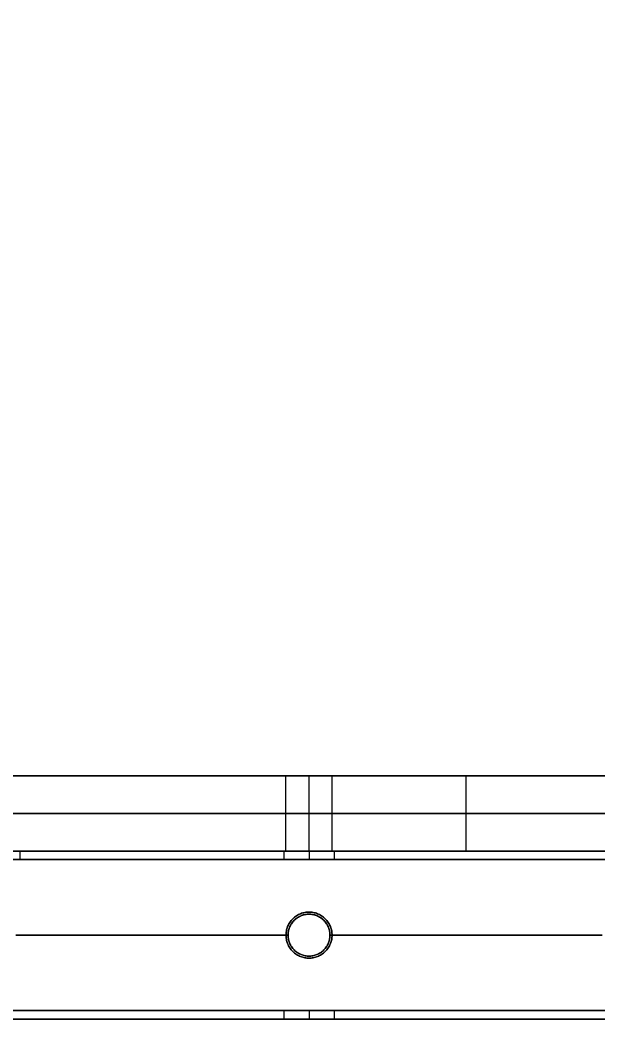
# Model space of a CAD drawing. Header units: millimetres. Extents: x -6529 to 809, y -8611 to 207.
# Drawn here: x -105.5 to 32.5, y -8611 to -8372.8 of the extents above; entities that cross this region are included whole.
import ezdxf

# ---------------------------------------------------------------- set-up
doc = ezdxf.new("R2010")
doc.units = ezdxf.units.MM
doc.header["$MEASUREMENT"] = 0
doc.layers.add('platen', color=7, linetype='Continuous', true_color=0x007f00)
doc.layers.add('staal', color=5, linetype='Continuous', true_color=0x0000ff)

# ---------------------------------------------------------------- blocks, each defined once
blk = doc.blocks.new('plaat base')
at = {"layer": 'platen'}
for p, q in [((58, -600), (1258, -600)), ((58, -600, 18), (1258, -600, 18)), ((845.5, -1232.5), (845.5, -1232.5, 18)), ((840, -1238), (840, -1238, 18)), ((851, -1238), (851, -1238, 18)), ((845.5, -1243.5), (845.5, -1243.5, 18))]:
    blk.add_line(p, q, dxfattribs=at)
for points in [[(958, 0), (808, 0), (658, 0)], [(958, 0, 18), (808, 0, 18), (658, 0, 18)], [(958, 0, 9), (808, 0, 9), (658, 0, 9)], [(808, 0), (808, 0, 9), (808, 0, 18)], [(358, -1200), (508, -1200), (658, -1200)], [(358, -1200, 18), (508, -1200, 18), (658, -1200, 18)], [(358, -1200, 9), (508, -1200, 9), (658, -1200, 9)], [(508, -1200), (508, -1200, 9), (508, -1200, 18)], [(658, -1258), (808, -1258), (958, -1258)], [(658, -1258, 18), (808, -1258, 18), (958, -1258, 18)], [(658, -1258, 9), (808, -1258, 9), (958, -1258, 9)], [(808, -1258), (808, -1258, 9), (808, -1258, 18)]]:
    blk.add_open_spline(points, degree=2, dxfattribs=at)
for points in [[(845.5, -1243.5), (840, -1243.5), (840, -1238), (840, -1232.5), (845.5, -1232.5), (851, -1232.5), (851, -1238), (851, -1243.5), (845.5, -1243.5)], [(845.5, -1243.5, 18), (840, -1243.5, 18), (840, -1238, 18), (840, -1232.5, 18), (845.5, -1232.5, 18), (851, -1232.5, 18), (851, -1238, 18), (851, -1243.5, 18), (845.5, -1243.5, 18)]]:
    blk.add_rational_spline(points, [1, 0.707106781187, 1, 0.707106781187, 1, 0.707106781187, 1, 0.707106781187, 1], degree=2, knots=[-31.415927, -31.415927, -31.415927, -23.561945, -23.561945, -15.707963, -15.707963, -7.853982, -7.853982, 0, 0, 0], dxfattribs=at)
blk = doc.blocks.new('plaat laag')
at = {"layer": 'platen'}
for p, q in [((-1.54, -465, -38), (16.46, -465.06, -38)), ((-1.56, -470.5, -43.5), (16.44, -470.56, -43.5)), ((-1.56, -470.5, -32.5), (16.44, -470.56, -32.5)), ((-1.57, -476, -38), (16.43, -476.06, -38))]:
    blk.add_line(p, q, dxfattribs=at)
for points in [[(-0.19, -58, 300), (-2.18, -658, 300), (-4.16, -1257.99, 300)], [(17.81, -58.06, 300), (15.82, -658.06, 300), (13.84, -1258.05, 300)], [(-1.18, -358, 600), (-1.68, -508, 600), (-2.18, -658, 600)], [(-2.18, -658, -58), (-1.68, -508, -58), (-1.18, -358, -58)], [(7.82, -358.03, 600), (7.32, -508.03, 600), (6.82, -658.03, 600)], [(6.82, -658.03, -58), (7.32, -508.03, -58), (7.82, -358.03, -58)], [(16.82, -358.06, 600), (16.32, -508.06, 600), (15.82, -658.06, 600)], [(15.82, -658.06, -58), (16.32, -508.06, -58), (16.82, -358.06, -58)], [(-1.68, -508, 600), (7.32, -508.03, 600), (16.32, -508.06, 600)], [(-1.68, -508, -58), (7.32, -508.03, -58), (16.32, -508.06, -58)]]:
    blk.add_open_spline(points, degree=2, dxfattribs=at)
for points in [[(-1.56, -470.5, -43.5), (-1.57, -476, -43.5), (-1.57, -476, -38), (-1.57, -476, -32.5), (-1.56, -470.5, -32.5), (-1.54, -465, -32.5), (-1.54, -465, -38), (-1.54, -465, -43.5), (-1.56, -470.5, -43.5)], [(16.44, -470.56, -43.5), (16.43, -476.06, -43.5), (16.43, -476.06, -38), (16.43, -476.06, -32.5), (16.44, -470.56, -32.5), (16.46, -465.06, -32.5), (16.46, -465.06, -38), (16.46, -465.06, -43.5), (16.44, -470.56, -43.5)]]:
    blk.add_rational_spline(points, [1, 0.707106781187, 1, 0.707106781187, 1, 0.707106781187, 1, 0.707106781187, 1], degree=2, knots=[-31.415927, -31.415927, -31.415927, -23.561945, -23.561945, -15.707963, -15.707963, -7.853982, -7.853982, 0, 0, 0], dxfattribs=at)
blk = doc.blocks.new('top plaat')
at = {"layer": 'platen'}
for p, q in [((470.5, -1250.5), (470.5, -1250.5, 18)), ((465, -1256), (465, -1256, 18)), ((476, -1256), (476, -1256, 18)), ((470.5, -1261.5), (470.5, -1261.5, 18))]:
    blk.add_line(p, q, dxfattribs=at)
for points, knots in [([(470.5, -1261.5), (465, -1261.5), (465, -1256), (465, -1250.5), (470.5, -1250.5), (476, -1250.5), (476, -1256), (476, -1261.5), (470.5, -1261.5)], [-31.415927, -31.415927, -31.415927, -23.561945, -23.561945, -15.707963, -15.707963, -7.853982, -7.853982, 0, 0, 0]), ([(470.5, -1261.5, 18), (465, -1261.5, 18), (465, -1256, 18), (465, -1250.5, 18), (470.5, -1250.5, 18), (476, -1250.5, 18), (476, -1256, 18), (476, -1261.5, 18), (470.5, -1261.5, 18)], [-31.415927, -31.415927, -31.415927, -23.561945, -23.561945, -15.707963, -15.707963, -7.853982, -7.853982, 0, 0, 0]), ([(470.5, -1261.5, 9), (476, -1261.5, 9), (476, -1256, 9), (476, -1250.5, 9), (470.5, -1250.5, 9), (465, -1250.5, 9), (465, -1256, 9), (465, -1261.5, 9), (470.5, -1261.5, 9)], [0, 0, 0, 7.853982, 7.853982, 15.707963, 15.707963, 23.561945, 23.561945, 31.415927, 31.415927, 31.415927])]:
    blk.add_rational_spline(points, [1, 0.707106781187, 1, 0.707106781187, 1, 0.707106781187, 1, 0.707106781187, 1], degree=2, knots=knots, dxfattribs=at)
for points in [[(40, -1276), (349, -1276), (658, -1276), (967, -1276), (1276, -1276)], [(40, -1276, 18), (349, -1276, 18), (658, -1276, 18), (967, -1276, 18), (1276, -1276, 18)], [(40, -1276, 9), (349, -1276, 9), (658, -1276, 9), (967, -1276, 9), (1276, -1276, 9)]]:
    blk.add_open_spline(points, degree=2, knots=[5973.638309, 5973.638309, 5973.638309, 6592.931454, 6592.931454, 7212.2246, 7212.2246, 7212.2246], dxfattribs=at)

msp = doc.modelspace()

# ---------------------------------------------------------------- linework, layer by layer
at = {"layer": 'staal'}
for p, q in [((-105.47, -8571, 1972), (-105.47, -8573, 1972)), ((-42.47, -8571, 1972), (-42.47, -8573, 1972)), ((-42.47, -8571, 20), (-42.47, -8573, 20)), ((-42.47, -8571, 696), (-42.47, -8573, 696)), ((-36.47, -8571, 1978), (-36.47, -8573, 1978)), ((-36.47, -8571, 1966), (-36.47, -8573, 1966)), ((-36.47, -8571, 26), (-36.47, -8573, 26)), ((-36.47, -8571, 14), (-36.47, -8573, 14)), ((-36.47, -8571, 702), (-36.47, -8573, 702)), ((-36.47, -8571, 690), (-36.47, -8573, 690)), ((-30.47, -8571, 1972), (-30.47, -8573, 1972)), ((-30.47, -8571, 20), (-30.47, -8573, 20)), ((-30.47, -8571, 696), (-30.47, -8573, 696)), ((-36.47, -8586, 1952), (-36.47, -8586, 1954)), ((-36.47, -8586, 1990), (-36.47, -8586, 1992)), ((-36.47, -8586), (-36.47, -8586, 2)), ((-36.47, -8586, 38), (-36.47, -8586, 40)), ((-36.47, -8586, 676), (-36.47, -8586, 678)), ((-36.47, -8586, 714), (-36.47, -8586, 716)), ((-41.47, -8591, 1990), (-41.47, -8591, 1992)), ((-41.47, -8591, 1952), (-41.47, -8591, 1954)), ((-41.47, -8591, 38), (-41.47, -8591, 40)), ((-41.47, -8591), (-41.47, -8591, 2)), ((-41.47, -8591, 714), (-41.47, -8591, 716)), ((-41.47, -8591, 676), (-41.47, -8591, 678)), ((-31.47, -8591, 1990), (-31.47, -8591, 1992)), ((-31.47, -8591, 1952), (-31.47, -8591, 1954)), ((-31.47, -8591, 38), (-31.47, -8591, 40)), ((-31.47, -8591), (-31.47, -8591, 2)), ((-31.47, -8591, 714), (-31.47, -8591, 716)), ((-31.47, -8591, 676), (-31.47, -8591, 678)), ((-36.47, -8596, 1990), (-36.47, -8596, 1992)), ((-36.47, -8596, 1952), (-36.47, -8596, 1954)), ((-36.47, -8596, 38), (-36.47, -8596, 40)), ((-36.47, -8596), (-36.47, -8596, 2)), ((-36.47, -8596, 714), (-36.47, -8596, 716)), ((-36.47, -8596, 676), (-36.47, -8596, 678)), ((-42.47, -8609, 1972), (-42.47, -8611, 1972)), ((-42.47, -8609, 20), (-42.47, -8611, 20)), ((-42.47, -8609, 696), (-42.47, -8611, 696)), ((-36.47, -8609, 1978), (-36.47, -8611, 1978)), ((-36.47, -8609, 1966), (-36.47, -8611, 1966)), ((-36.47, -8609, 26), (-36.47, -8611, 26)), ((-36.47, -8609, 14), (-36.47, -8611, 14)), ((-36.47, -8609, 702), (-36.47, -8611, 702)), ((-36.47, -8609, 690), (-36.47, -8611, 690)), ((-30.47, -8609, 1972), (-30.47, -8611, 1972)), ((-30.47, -8609, 20), (-30.47, -8611, 20)), ((-30.47, -8609, 696), (-30.47, -8611, 696))]:
    msp.add_line(p, q, dxfattribs=at)
for points in [[(-506.97, -7295), (809.03, -7295), (809.03, -8611), (-506.97, -8611)], [(-466.97, -7335), (769.03, -7335), (769.03, -8571), (-466.97, -8571)]]:
    msp.add_lwpolyline(points, close=True, dxfattribs=at)
for centre in [(-36.47, -8591, 1952), (-36.47, -8591, 1991), (-36.47, -8591, 1953), (-36.47, -8591), (-36.47, -8591, 39), (-36.47, -8591, 1), (-36.47, -8591, 676), (-36.47, -8591, 715), (-36.47, -8591, 677)]:
    msp.add_circle(centre, 5, dxfattribs=at)
for points in [[(-466.97, -8571, 1952), (151.03, -8571, 1952), (769.03, -8571, 1952)], [(-466.97, -8571, 1992), (151.03, -8571, 1992), (769.03, -8571, 1992)], [(769.03, -8571), (151.03, -8571), (-466.97, -8571)], [(769.03, -8571, 40), (151.03, -8571, 40), (-466.97, -8571, 40)], [(-466.97, -8571, 676), (151.03, -8571, 676), (769.03, -8571, 676)], [(-466.97, -8571, 716), (151.03, -8571, 716), (769.03, -8571, 716)], [(-105.47, -8571, 1972), (-73.97, -8571, 1972), (-42.47, -8571, 1972)], [(-42.47, -8571, 20), (-73.97, -8571, 20), (-105.47, -8571, 20)], [(-105.47, -8571, 696), (-73.97, -8571, 696), (-42.47, -8571, 696)], [(-30.47, -8571, 1972), (1.03, -8571, 1972), (32.53, -8571, 1972)], [(32.53, -8571, 20), (1.03, -8571, 20), (-30.47, -8571, 20)], [(-30.47, -8571, 696), (1.03, -8571, 696), (32.53, -8571, 696)], [(-468.97, -8573, 1990), (151.03, -8573, 1990), (771.03, -8573, 1990)], [(-468.97, -8573, 1954), (151.03, -8573, 1954), (771.03, -8573, 1954)], [(771.03, -8573, 38), (151.03, -8573, 38), (-468.97, -8573, 38)], [(771.03, -8573, 2), (151.03, -8573, 2), (-468.97, -8573, 2)], [(-468.97, -8573, 714), (151.03, -8573, 714), (771.03, -8573, 714)], [(-468.97, -8573, 678), (151.03, -8573, 678), (771.03, -8573, 678)], [(-105.47, -8573, 1972), (-73.97, -8573, 1972), (-42.47, -8573, 1972)], [(-42.47, -8573, 20), (-73.97, -8573, 20), (-105.47, -8573, 20)], [(-105.47, -8573, 696), (-73.97, -8573, 696), (-42.47, -8573, 696)], [(-30.47, -8573, 1972), (1.03, -8573, 1972), (32.53, -8573, 1972)], [(32.53, -8573, 20), (1.03, -8573, 20), (-30.47, -8573, 20)], [(-30.47, -8573, 696), (1.03, -8573, 696), (32.53, -8573, 696)], [(-106.47, -8591, 1992), (-73.97, -8591, 1992), (-41.47, -8591, 1992)], [(-106.47, -8591, 1990), (-73.97, -8591, 1990), (-41.47, -8591, 1990)], [(-106.47, -8591, 1954), (-73.97, -8591, 1954), (-41.47, -8591, 1954)], [(-106.47, -8591, 1952), (-73.97, -8591, 1952), (-41.47, -8591, 1952)], [(-41.47, -8591, 40), (-73.97, -8591, 40), (-106.47, -8591, 40)], [(-41.47, -8591, 38), (-73.97, -8591, 38), (-106.47, -8591, 38)], [(-41.47, -8591, 2), (-73.97, -8591, 2), (-106.47, -8591, 2)], [(-41.47, -8591), (-73.97, -8591), (-106.47, -8591)], [(-106.47, -8591, 716), (-73.97, -8591, 716), (-41.47, -8591, 716)], [(-106.47, -8591, 714), (-73.97, -8591, 714), (-41.47, -8591, 714)], [(-106.47, -8591, 678), (-73.97, -8591, 678), (-41.47, -8591, 678)], [(-106.47, -8591, 676), (-73.97, -8591, 676), (-41.47, -8591, 676)], [(-31.47, -8591, 1992), (1.03, -8591, 1992), (33.53, -8591, 1992)], [(-31.47, -8591, 1990), (1.03, -8591, 1990), (33.53, -8591, 1990)], [(-31.47, -8591, 1954), (1.03, -8591, 1954), (33.53, -8591, 1954)], [(-31.47, -8591, 1952), (1.03, -8591, 1952), (33.53, -8591, 1952)], [(33.53, -8591, 40), (1.03, -8591, 40), (-31.47, -8591, 40)], [(33.53, -8591, 38), (1.03, -8591, 38), (-31.47, -8591, 38)], [(33.53, -8591, 2), (1.03, -8591, 2), (-31.47, -8591, 2)], [(33.53, -8591), (1.03, -8591), (-31.47, -8591)], [(-31.47, -8591, 716), (1.03, -8591, 716), (33.53, -8591, 716)], [(-31.47, -8591, 714), (1.03, -8591, 714), (33.53, -8591, 714)], [(-31.47, -8591, 678), (1.03, -8591, 678), (33.53, -8591, 678)], [(-31.47, -8591, 676), (1.03, -8591, 676), (33.53, -8591, 676)], [(-504.97, -8609, 1990), (151.03, -8609, 1990), (807.03, -8609, 1990)], [(-504.97, -8609, 1954), (151.03, -8609, 1954), (807.03, -8609, 1954)], [(807.03, -8609, 38), (151.03, -8609, 38), (-504.97, -8609, 38)], [(807.03, -8609, 2), (151.03, -8609, 2), (-504.97, -8609, 2)], [(-504.97, -8609, 714), (151.03, -8609, 714), (807.03, -8609, 714)], [(-504.97, -8609, 678), (151.03, -8609, 678), (807.03, -8609, 678)], [(-105.47, -8609, 1972), (-73.97, -8609, 1972), (-42.47, -8609, 1972)], [(-42.47, -8609, 20), (-73.97, -8609, 20), (-105.47, -8609, 20)], [(-105.47, -8609, 696), (-73.97, -8609, 696), (-42.47, -8609, 696)], [(-30.47, -8609, 1972), (1.03, -8609, 1972), (32.53, -8609, 1972)], [(32.53, -8609, 20), (1.03, -8609, 20), (-30.47, -8609, 20)], [(-30.47, -8609, 696), (1.03, -8609, 696), (32.53, -8609, 696)], [(-506.97, -8611, 1952), (151.03, -8611, 1952), (809.03, -8611, 1952)], [(-506.97, -8611, 1992), (151.03, -8611, 1992), (809.03, -8611, 1992)], [(809.03, -8611), (151.03, -8611), (-506.97, -8611)], [(809.03, -8611, 40), (151.03, -8611, 40), (-506.97, -8611, 40)], [(-506.97, -8611, 676), (151.03, -8611, 676), (809.03, -8611, 676)], [(-506.97, -8611, 716), (151.03, -8611, 716), (809.03, -8611, 716)], [(-105.47, -8611, 1972), (-73.97, -8611, 1972), (-42.47, -8611, 1972)], [(-42.47, -8611, 20), (-73.97, -8611, 20), (-105.47, -8611, 20)], [(-105.47, -8611, 696), (-73.97, -8611, 696), (-42.47, -8611, 696)], [(-30.47, -8611, 1972), (1.03, -8611, 1972), (32.53, -8611, 1972)], [(32.53, -8611, 20), (1.03, -8611, 20), (-30.47, -8611, 20)], [(-30.47, -8611, 696), (1.03, -8611, 696), (32.53, -8611, 696)]]:
    msp.add_open_spline(points, degree=2, dxfattribs=at)
for points, knots in [([(-111.47, -8571, 1978), (-117.47, -8571, 1978), (-117.47, -8571, 1972), (-117.47, -8571, 1966), (-111.47, -8571, 1966), (-105.47, -8571, 1966), (-105.47, -8571, 1972), (-105.47, -8571, 1978), (-111.47, -8571, 1978)], [0, 0, 0, 7.853982, 7.853982, 15.707963, 15.707963, 23.561945, 23.561945, 31.415927, 31.415927, 31.415927]), ([(-36.47, -8571, 1978), (-42.47, -8571, 1978), (-42.47, -8571, 1972), (-42.47, -8571, 1966), (-36.47, -8571, 1966), (-30.47, -8571, 1966), (-30.47, -8571, 1972), (-30.47, -8571, 1978), (-36.47, -8571, 1978)], [0, 0, 0, 7.853982, 7.853982, 15.707963, 15.707963, 23.561945, 23.561945, 31.415927, 31.415927, 31.415927]), ([(-36.47, -8571, 26), (-30.47, -8571, 26), (-30.47, -8571, 20), (-30.47, -8571, 14), (-36.47, -8571, 14), (-42.47, -8571, 14), (-42.47, -8571, 20), (-42.47, -8571, 26), (-36.47, -8571, 26)], [0, 0, 0, 7.853982, 7.853982, 15.707963, 15.707963, 23.561945, 23.561945, 31.415927, 31.415927, 31.415927]), ([(-36.47, -8571, 702), (-42.47, -8571, 702), (-42.47, -8571, 696), (-42.47, -8571, 690), (-36.47, -8571, 690), (-30.47, -8571, 690), (-30.47, -8571, 696), (-30.47, -8571, 702), (-36.47, -8571, 702)], [0, 0, 0, 7.853982, 7.853982, 15.707963, 15.707963, 23.561945, 23.561945, 31.415927, 31.415927, 31.415927]), ([(-36.47, -8573, 1978), (-30.47, -8573, 1978), (-30.47, -8573, 1972), (-30.47, -8573, 1966), (-36.47, -8573, 1966), (-42.47, -8573, 1966), (-42.47, -8573, 1972), (-42.47, -8573, 1978), (-36.47, -8573, 1978)], [-31.415927, -31.415927, -31.415927, -23.561945, -23.561945, -15.707963, -15.707963, -7.853982, -7.853982, 0, 0, 0]), ([(-36.47, -8573, 26), (-42.47, -8573, 26), (-42.47, -8573, 20), (-42.47, -8573, 14), (-36.47, -8573, 14), (-30.47, -8573, 14), (-30.47, -8573, 20), (-30.47, -8573, 26), (-36.47, -8573, 26)], [-31.415927, -31.415927, -31.415927, -23.561945, -23.561945, -15.707963, -15.707963, -7.853982, -7.853982, 0, 0, 0]), ([(-36.47, -8573, 702), (-30.47, -8573, 702), (-30.47, -8573, 696), (-30.47, -8573, 690), (-36.47, -8573, 690), (-42.47, -8573, 690), (-42.47, -8573, 696), (-42.47, -8573, 702), (-36.47, -8573, 702)], [-31.415927, -31.415927, -31.415927, -23.561945, -23.561945, -15.707963, -15.707963, -7.853982, -7.853982, 0, 0, 0]), ([(-36.47, -8586, 1992), (-31.47, -8586, 1992), (-31.47, -8591, 1992), (-31.47, -8596, 1992), (-36.47, -8596, 1992), (-41.47, -8596, 1992), (-41.47, -8591, 1992), (-41.47, -8586, 1992), (-36.47, -8586, 1992)], [-31.415927, -31.415927, -31.415927, -23.561945, -23.561945, -15.707963, -15.707963, -7.853982, -7.853982, 0, 0, 0]), ([(-36.47, -8586, 1990), (-41.47, -8586, 1990), (-41.47, -8591, 1990), (-41.47, -8596, 1990), (-36.47, -8596, 1990), (-31.47, -8596, 1990), (-31.47, -8591, 1990), (-31.47, -8586, 1990), (-36.47, -8586, 1990)], [0, 0, 0, 7.853982, 7.853982, 15.707963, 15.707963, 23.561945, 23.561945, 31.415927, 31.415927, 31.415927]), ([(-36.47, -8586, 1954), (-31.47, -8586, 1954), (-31.47, -8591, 1954), (-31.47, -8596, 1954), (-36.47, -8596, 1954), (-41.47, -8596, 1954), (-41.47, -8591, 1954), (-41.47, -8586, 1954), (-36.47, -8586, 1954)], [-31.415927, -31.415927, -31.415927, -23.561945, -23.561945, -15.707963, -15.707963, -7.853982, -7.853982, 0, 0, 0]), ([(-36.47, -8586, 40), (-41.47, -8586, 40), (-41.47, -8591, 40), (-41.47, -8596, 40), (-36.47, -8596, 40), (-31.47, -8596, 40), (-31.47, -8591, 40), (-31.47, -8586, 40), (-36.47, -8586, 40)], [-31.415927, -31.415927, -31.415927, -23.561945, -23.561945, -15.707963, -15.707963, -7.853982, -7.853982, 0, 0, 0]), ([(-36.47, -8586, 38), (-31.47, -8586, 38), (-31.47, -8591, 38), (-31.47, -8596, 38), (-36.47, -8596, 38), (-41.47, -8596, 38), (-41.47, -8591, 38), (-41.47, -8586, 38), (-36.47, -8586, 38)], [0, 0, 0, 7.853982, 7.853982, 15.707963, 15.707963, 23.561945, 23.561945, 31.415927, 31.415927, 31.415927]), ([(-36.47, -8586, 2), (-41.47, -8586, 2), (-41.47, -8591, 2), (-41.47, -8596, 2), (-36.47, -8596, 2), (-31.47, -8596, 2), (-31.47, -8591, 2), (-31.47, -8586, 2), (-36.47, -8586, 2)], [-31.415927, -31.415927, -31.415927, -23.561945, -23.561945, -15.707963, -15.707963, -7.853982, -7.853982, 0, 0, 0]), ([(-36.47, -8586, 716), (-31.47, -8586, 716), (-31.47, -8591, 716), (-31.47, -8596, 716), (-36.47, -8596, 716), (-41.47, -8596, 716), (-41.47, -8591, 716), (-41.47, -8586, 716), (-36.47, -8586, 716)], [-31.415927, -31.415927, -31.415927, -23.561945, -23.561945, -15.707963, -15.707963, -7.853982, -7.853982, 0, 0, 0]), ([(-36.47, -8586, 714), (-41.47, -8586, 714), (-41.47, -8591, 714), (-41.47, -8596, 714), (-36.47, -8596, 714), (-31.47, -8596, 714), (-31.47, -8591, 714), (-31.47, -8586, 714), (-36.47, -8586, 714)], [0, 0, 0, 7.853982, 7.853982, 15.707963, 15.707963, 23.561945, 23.561945, 31.415927, 31.415927, 31.415927]), ([(-36.47, -8586, 678), (-31.47, -8586, 678), (-31.47, -8591, 678), (-31.47, -8596, 678), (-36.47, -8596, 678), (-41.47, -8596, 678), (-41.47, -8591, 678), (-41.47, -8586, 678), (-36.47, -8586, 678)], [-31.415927, -31.415927, -31.415927, -23.561945, -23.561945, -15.707963, -15.707963, -7.853982, -7.853982, 0, 0, 0]), ([(-36.47, -8609, 1978), (-42.47, -8609, 1978), (-42.47, -8609, 1972), (-42.47, -8609, 1966), (-36.47, -8609, 1966), (-30.47, -8609, 1966), (-30.47, -8609, 1972), (-30.47, -8609, 1978), (-36.47, -8609, 1978)], [0, 0, 0, 7.853982, 7.853982, 15.707963, 15.707963, 23.561945, 23.561945, 31.415927, 31.415927, 31.415927]), ([(-36.47, -8609, 26), (-30.47, -8609, 26), (-30.47, -8609, 20), (-30.47, -8609, 14), (-36.47, -8609, 14), (-42.47, -8609, 14), (-42.47, -8609, 20), (-42.47, -8609, 26), (-36.47, -8609, 26)], [0, 0, 0, 7.853982, 7.853982, 15.707963, 15.707963, 23.561945, 23.561945, 31.415927, 31.415927, 31.415927]), ([(-36.47, -8609, 702), (-42.47, -8609, 702), (-42.47, -8609, 696), (-42.47, -8609, 690), (-36.47, -8609, 690), (-30.47, -8609, 690), (-30.47, -8609, 696), (-30.47, -8609, 702), (-36.47, -8609, 702)], [0, 0, 0, 7.853982, 7.853982, 15.707963, 15.707963, 23.561945, 23.561945, 31.415927, 31.415927, 31.415927]), ([(-36.47, -8611, 1978), (-30.47, -8611, 1978), (-30.47, -8611, 1972), (-30.47, -8611, 1966), (-36.47, -8611, 1966), (-42.47, -8611, 1966), (-42.47, -8611, 1972), (-42.47, -8611, 1978), (-36.47, -8611, 1978)], [-31.415927, -31.415927, -31.415927, -23.561945, -23.561945, -15.707963, -15.707963, -7.853982, -7.853982, 0, 0, 0]), ([(-36.47, -8611, 26), (-42.47, -8611, 26), (-42.47, -8611, 20), (-42.47, -8611, 14), (-36.47, -8611, 14), (-30.47, -8611, 14), (-30.47, -8611, 20), (-30.47, -8611, 26), (-36.47, -8611, 26)], [-31.415927, -31.415927, -31.415927, -23.561945, -23.561945, -15.707963, -15.707963, -7.853982, -7.853982, 0, 0, 0]), ([(-36.47, -8611, 702), (-30.47, -8611, 702), (-30.47, -8611, 696), (-30.47, -8611, 690), (-36.47, -8611, 690), (-42.47, -8611, 690), (-42.47, -8611, 696), (-42.47, -8611, 702), (-36.47, -8611, 702)], [-31.415927, -31.415927, -31.415927, -23.561945, -23.561945, -15.707963, -15.707963, -7.853982, -7.853982, 0, 0, 0])]:
    msp.add_rational_spline(points, [1, 0.707106781187, 1, 0.707106781187, 1, 0.707106781187, 1, 0.707106781187, 1], degree=2, knots=knots, dxfattribs=at)

# ---------------------------------------------------------------- block references
at = {"layer": 'platen'}
for name, p in [('top plaat', (-506.97, -7335, 1992)), ('plaat base', (-506.97, -7353, 40))]:
    msp.add_blockref(name, p, dxfattribs=at)
at = {"layer": 'platen', "rotation": 90.18941930540112}
msp.add_blockref('plaat laag', (-506.97, -8571, 58), dxfattribs=at)
at = {"layer": 'platen', "extrusion": (4.42354e-17, 1, 0)}
msp.add_blockref('plaat base', (-809.03, 1934, -8571), dxfattribs=at)

doc.saveas('drawing.dxf')
